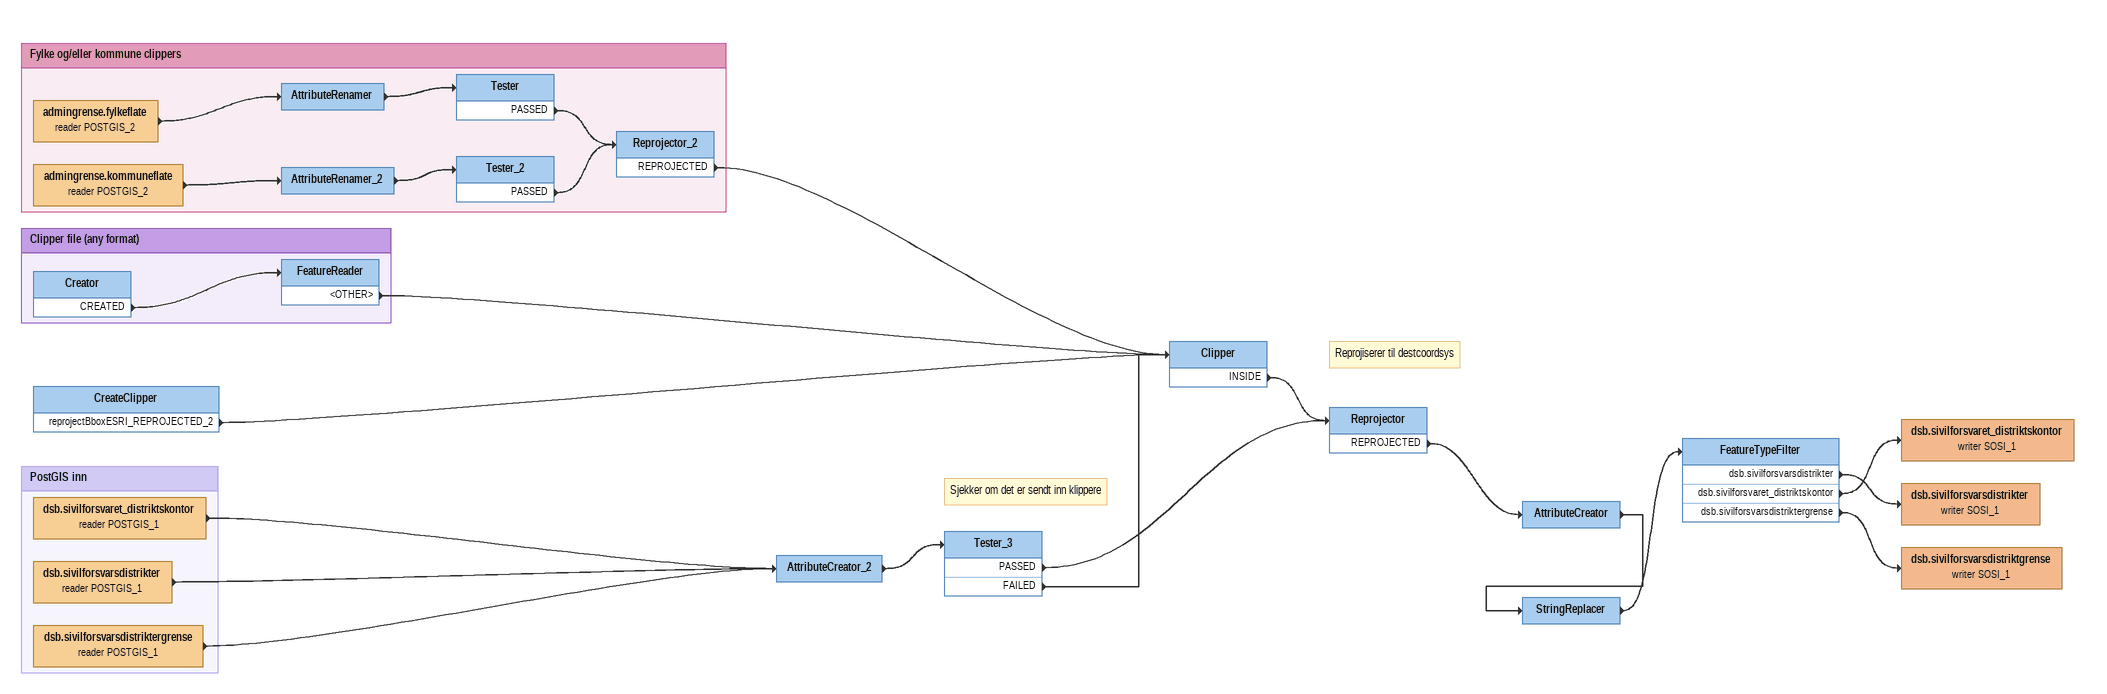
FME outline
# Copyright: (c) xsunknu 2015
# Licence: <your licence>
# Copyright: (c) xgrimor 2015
CreateClipper
    reprojectBboxESRI_REPROJECTED_2 -> Clipper
AttributeCreator_2
    -> Tester_3
Note: Sjekker om det er sendt inn klippere
Tester_3
    PASSED -> Reprojector
    FAILED -> Clipper
Clipper
    INSIDE -> Reprojector
Note: Reprojiserer til destcoordsys
Reprojector
    REPROJECTED -> AttributeCreator
AttributeCreator
    -> StringReplacer
StringReplacer
    -> FeatureTypeFilter
FeatureTypeFilter
    dsb.sivilforsvarsdistrikter -> dsb.sivilforsvarsdistrikter (writer SOSI_1)
    dsb.sivilforsvaret_distriktskontor -> dsb.sivilforsvaret_distriktskontor (writer SOSI_1)
    dsb.sivilforsvarsdistriktergrense -> dsb.sivilforsvarsdistriktgrense (writer SOSI_1)
dsb.sivilforsvaret_distriktskontor (writer SOSI_1)
dsb.sivilforsvarsdistrikter (writer SOSI_1)
dsb.sivilforsvarsdistriktgrense (writer SOSI_1)

Bookmark: Fylke og/eller kommune clippers
admingrense.fylkeflate (reader POSTGIS_2)
    -> AttributeRenamer
AttributeRenamer
    -> Tester
Tester
    PASSED -> Reprojector_2
admingrense.kommuneflate (reader POSTGIS_2)
    -> AttributeRenamer_2
AttributeRenamer_2
    -> Tester_2
Tester_2
    PASSED -> Reprojector_2
Reprojector_2
    REPROJECTED -> Clipper

Bookmark: Clipper file (any format)
Creator
    CREATED -> FeatureReader
FeatureReader
    <OTHER> -> Clipper

Bookmark: PostGIS inn
dsb.sivilforsvaret_distriktskontor (reader POSTGIS_1)
    -> AttributeCreator_2
dsb.sivilforsvarsdistrikter (reader POSTGIS_1)
    -> AttributeCreator_2
dsb.sivilforsvarsdistriktergrense (reader POSTGIS_1)
    -> AttributeCreator_2
